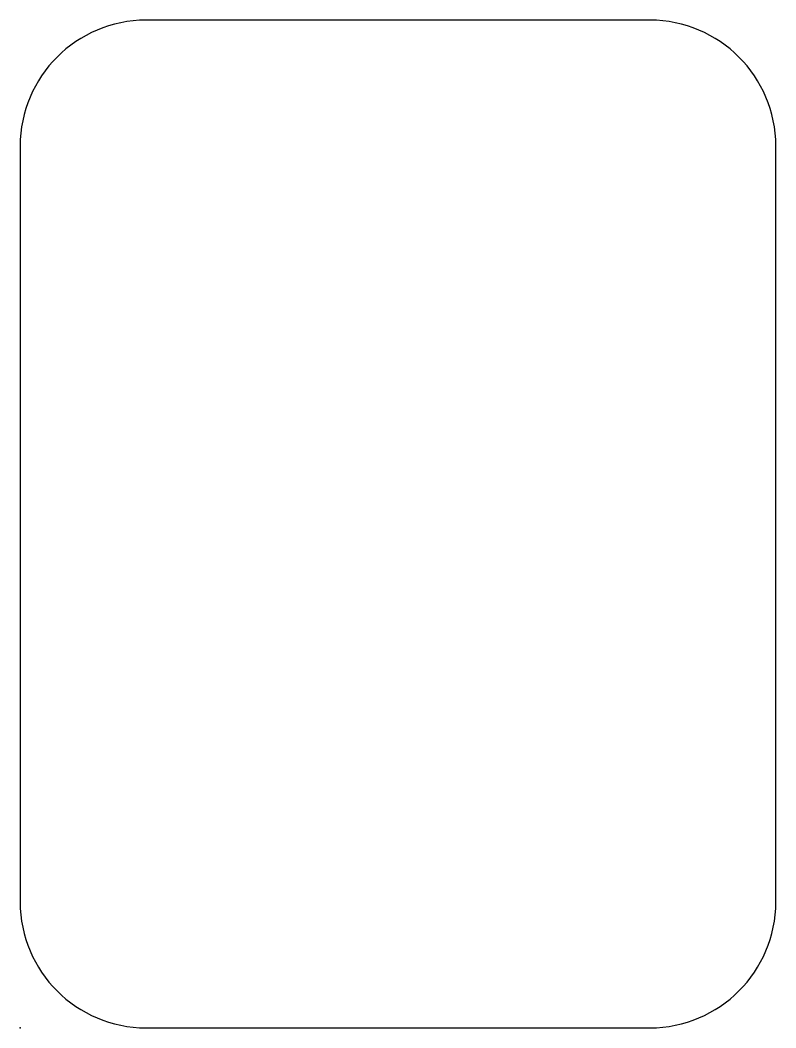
# Model space of a CAD drawing. Header units: centimetres. Extents: x 0 to 6, y 0 to 8.
import ezdxf

# ---------------------------------------------------------------- set-up
doc = ezdxf.new("R2010")
doc.units = ezdxf.units.CM
doc.header["$MEASUREMENT"] = 0
doc.layers.add('PCB_OUTLINE_C1 v1_Sketch1', color=7, linetype='Continuous')

msp = doc.modelspace()

# ---------------------------------------------------------------- linework, layer by layer
at = {"layer": 'PCB_OUTLINE_C1 v1_Sketch1'}
for p, q in [((5, 8), (1, 8)), ((0, 7), (0, 1)), ((6, 1), (6, 7)), ((1, 0), (5, 0))]:
    msp.add_line(p, q, dxfattribs=at)
for centre, start, end in [((1, 7), 90, 180), ((5, 7), 360, 90), ((1, 1), 180, 270), ((5, 1), 270, 0)]:
    msp.add_arc(centre, 1, start, end, dxfattribs=at)
msp.add_point((0, 0), dxfattribs=at)

doc.saveas('drawing.dxf')
